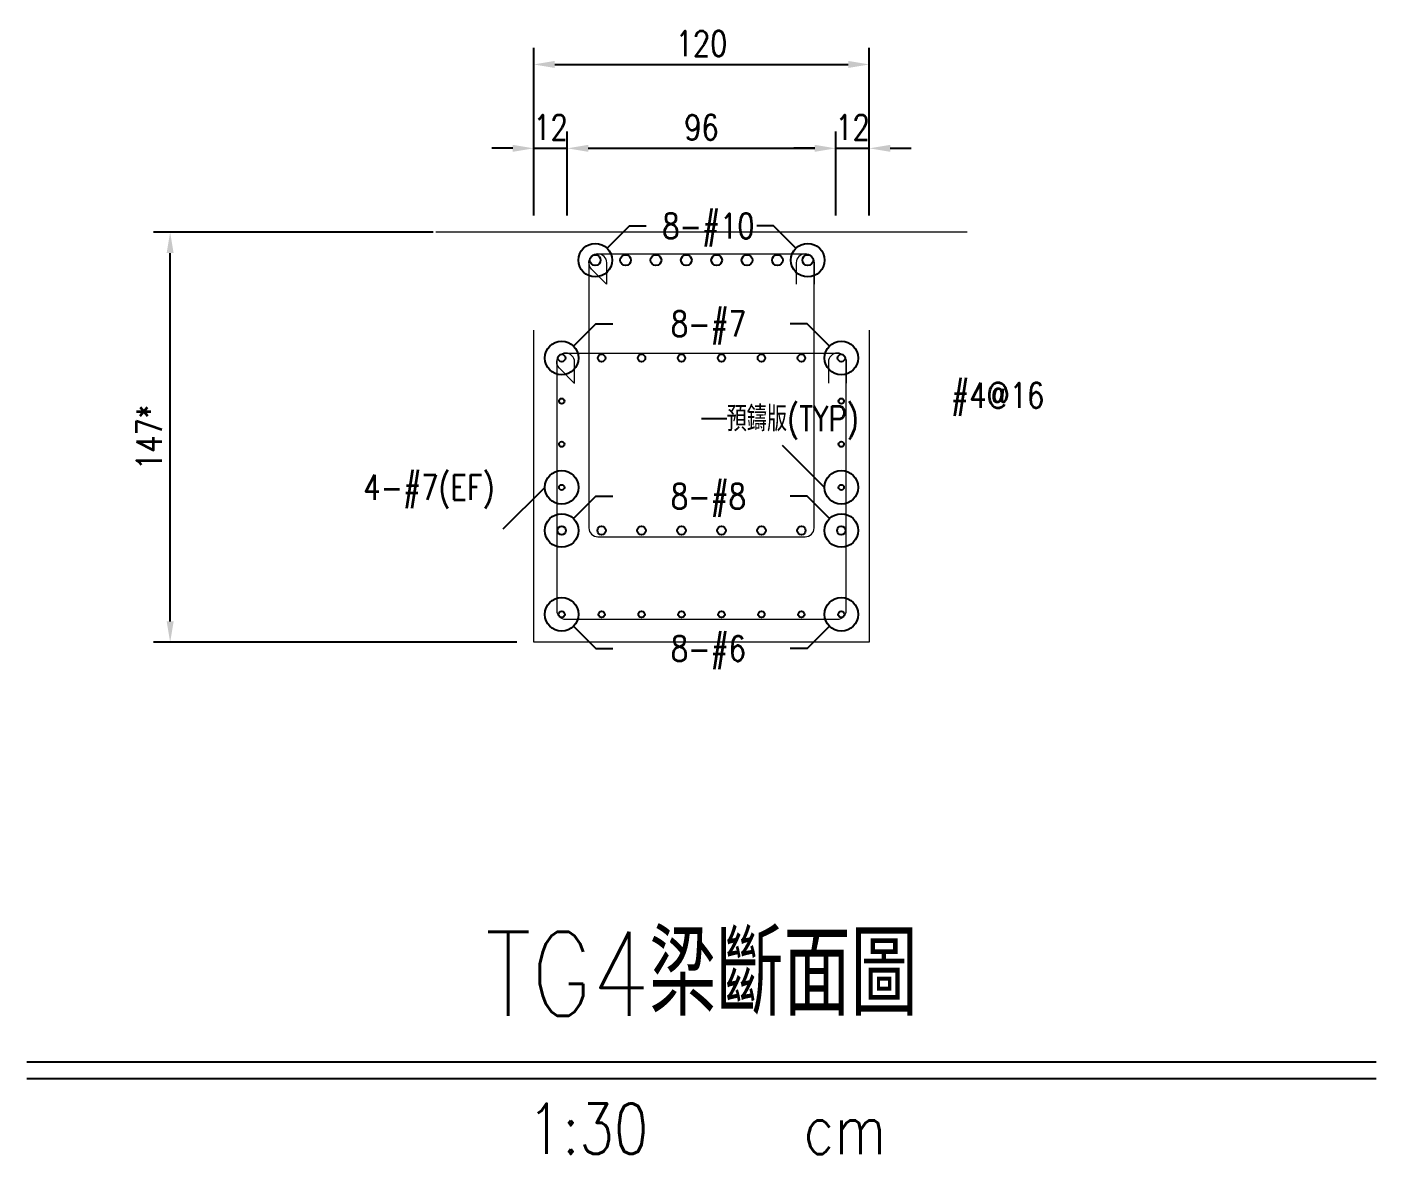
# Model space of a CAD drawing. Extents: x -4754 to 4976, y -19960 to 3841.
# Drawn here: x 4493.4 to 4975.8, y -2774.5 to -2371.4 of the extents above; entities that cross this region are included whole.
import ezdxf
from ezdxf.enums import TextEntityAlignment as Align

# ---------------------------------------------------------------- set-up
doc = ezdxf.new("R2010")
doc.units = 0
doc.header["$LTSCALE"] = 3
doc.layers.get('0').update_dxf_attribs({"linetype": 'CONTINUOUS'})
doc.layers.add('HB_0', color=7, linetype='CONTINUOUS', transparency=0.5)
for name, color, linetype in [('HB_DIM', 1, 'CONTINUOUS'), ('HB_TXT_CTEXT', 2, 'CONTINUOUS'), ('鋼筋', 3, 'CONTINUOUS')]:
    doc.layers.add(name, color=color, linetype=linetype)
doc.styles.get("Standard").update_dxf_attribs({"font": 'ROMANS.shx', "width": 0.8, "bigfont": 'chineset.shx'})
doc.dimstyles.new('30', dxfattribs={"dimscale": 3, "dimtxt": 3, "dimasz": 2.5, "dimexe": 2, "dimexo": 2, "dimgap": 1, "dimtad": 1, "dimdsep": 46, "dimtxsty": 'Standard', "dimcen": 0, "dimclrd": 256, "dimclre": 256, "dimclrt": 2, "dimadec": 0, "dimazin": 0, "dimtfac": 1, "dimtix": 1, "dimtmove": 2, "dimatfit": 3, "dimfxl": 1, "dimtolj": 1, "dimtzin": 0, "dimarcsym": 0})

# ---------------------------------------------------------------- blocks, each defined once
blk = doc.blocks.new('title_beam')
at = {"color": 3, "linetype": 'Continuous'}
blk.add_line((-241.2, 0), (241.2, 0), dxfattribs=at)
at = {"color": 1, "linetype": 'Continuous'}
blk.add_line((-241.2, -6), (241.2, -6), dxfattribs=at)
at = {"color": 3, "linetype": 'Continuous', "width": 0.8}
blk.add_attdef('TITLE', text='', height=30, dxfattribs=at).set_placement((0, 33), align=Align.MIDDLE)
at = {"linetype": 'Continuous', "width": 0.8}
blk.add_attdef('SCALE', text='', height=18, dxfattribs=at).set_placement((-40.57, -24), align=Align.MIDDLE)
blk.add_attdef('CM', (36.47, -33.03), '', height=18, dxfattribs=at)
blk = doc.blocks.new('C')
at = {"color": 3, "linetype": 'Continuous'}
blk.add_circle((0, 0), 1.2, dxfattribs=at)
blk = doc.blocks.new('*D531')
at = {"layer": 'HB_DIM', "linetype": 'Continuous', "lineweight": -2}
for p, q in [((4638.57, -2444.8), (4538.57, -2444.8)), ((4544.57, -2584), (4544.57, -2452.3)), ((4668.57, -2591.5), (4538.57, -2591.5))]:
    blk.add_line(p, q, dxfattribs=at)
at = {"layer": 'HB_DIM'}
for points in [[(4545.82, -2452.3), (4543.32, -2452.3), (4544.57, -2444.8)], [(4543.32, -2584), (4545.82, -2584), (4544.57, -2591.5)]]:
    blk.add_solid(points, dxfattribs=at)
at = {"layer": 'HB_DIM', "color": 2, "linetype": 'Continuous', "insert": (4537.07, -2518.15), "char_height": 9, "attachment_point": 5, "rotation": 90}
blk.add_mtext('\\A1;147*', dxfattribs=at)
blk = doc.blocks.new('*D532')
at = {"layer": 'HB_DIM', "linetype": 'Continuous', "lineweight": -2}
for p, q in [((4674.57, -2438.8), (4674.57, -2378.8)), ((4794.57, -2438.8), (4794.57, -2378.8)), ((4682.07, -2384.8), (4787.07, -2384.8))]:
    blk.add_line(p, q, dxfattribs=at)
at = {"layer": 'HB_DIM'}
for points in [[(4682.07, -2383.55), (4682.07, -2386.05), (4674.57, -2384.8)], [(4787.07, -2386.05), (4787.07, -2383.55), (4794.57, -2384.8)]]:
    blk.add_solid(points, dxfattribs=at)
at = {"layer": 'HB_DIM', "color": 2, "linetype": 'Continuous', "insert": (4734.57, -2377.3), "char_height": 9, "attachment_point": 5, "rotation": 0}
blk.add_mtext('\\A1;120', dxfattribs=at)
blk = doc.blocks.new('*D533')
at = {"layer": 'HB_DIM', "linetype": 'Continuous', "lineweight": -2}
for p, q in [((4674.57, -2438.8), (4674.57, -2408.8)), ((4686.57, -2438.8), (4686.57, -2408.8)), ((4667.07, -2414.8), (4659.57, -2414.8)), ((4674.57, -2414.8), (4686.57, -2414.8)), ((4694.07, -2414.8), (4701.57, -2414.8))]:
    blk.add_line(p, q, dxfattribs=at)
at = {"layer": 'HB_DIM'}
for points in [[(4667.07, -2416.05), (4667.07, -2413.55), (4674.57, -2414.8)], [(4694.07, -2413.55), (4694.07, -2416.05), (4686.57, -2414.8)]]:
    blk.add_solid(points, dxfattribs=at)
at = {"layer": 'HB_DIM', "color": 2, "linetype": 'Continuous', "insert": (4680.57, -2407.3), "char_height": 9, "attachment_point": 5, "rotation": 0}
blk.add_mtext('\\A1;12', dxfattribs=at)
blk = doc.blocks.new('*D534')
at = {"layer": 'HB_DIM', "linetype": 'Continuous', "lineweight": -2}
for p, q in [((4686.57, -2438.8), (4686.57, -2408.8)), ((4782.57, -2438.8), (4782.57, -2408.8)), ((4694.07, -2414.8), (4775.07, -2414.8))]:
    blk.add_line(p, q, dxfattribs=at)
at = {"layer": 'HB_DIM'}
for points in [[(4694.07, -2413.55), (4694.07, -2416.05), (4686.57, -2414.8)], [(4775.07, -2416.05), (4775.07, -2413.55), (4782.57, -2414.8)]]:
    blk.add_solid(points, dxfattribs=at)
at = {"layer": 'HB_DIM', "color": 2, "linetype": 'Continuous', "insert": (4734.57, -2407.3), "char_height": 9, "attachment_point": 5, "rotation": 0}
blk.add_mtext('\\A1;96', dxfattribs=at)
blk = doc.blocks.new('*D535')
at = {"layer": 'HB_DIM', "linetype": 'Continuous', "lineweight": -2}
for p, q in [((4782.57, -2438.8), (4782.57, -2408.8)), ((4794.57, -2438.8), (4794.57, -2408.8)), ((4775.07, -2414.8), (4767.57, -2414.8)), ((4782.57, -2414.8), (4794.57, -2414.8)), ((4802.07, -2414.8), (4809.57, -2414.8))]:
    blk.add_line(p, q, dxfattribs=at)
at = {"layer": 'HB_DIM'}
for points in [[(4775.07, -2416.05), (4775.07, -2413.55), (4782.57, -2414.8)], [(4802.07, -2413.55), (4802.07, -2416.05), (4794.57, -2414.8)]]:
    blk.add_solid(points, dxfattribs=at)
at = {"layer": 'HB_DIM', "color": 2, "linetype": 'Continuous', "insert": (4788.57, -2407.3), "char_height": 9, "attachment_point": 5, "rotation": 0}
blk.add_mtext('\\A1;12', dxfattribs=at)
blk = doc.blocks.new('C_Red')
at = {"color": 1, "linetype": 'Continuous'}
blk.add_circle((0, 0), 1.2, dxfattribs=at)

msp = doc.modelspace()

# ---------------------------------------------------------------- linework, layer by layer
at = {"layer": 'HB_0', "lineweight": 5}
msp.add_line((4829.573, -2444.802, -349), (4639.573, -2444.802, -349), dxfattribs=at)
msp.add_polyline3d([(4794.573, -2479.802, -349), (4794.573, -2591.496, -349), (4674.573, -2591.496, -349), (4674.573, -2479.802, -349)], dxfattribs=at)
at = {"layer": 'HB_DIM', "color": 1, "linetype": 'Continuous'}
for points in [[(4700.816, -2450.559), (4708.816, -2442.559), (4714.816, -2442.559)], [(4768.331, -2450.559), (4760.331, -2442.559), (4754.331, -2442.559)], [(4688.816, -2485.559), (4696.816, -2477.559), (4702.816, -2477.559)], [(4780.331, -2485.559), (4772.331, -2477.559), (4766.331, -2477.559)], [(4734.573, -2511.496), (4743.573, -2511.496)], [(4778.573, -2536.073), (4763.573, -2521.073)], [(4678.573, -2536.073), (4663.573, -2551.073)], [(4688.816, -2547.254), (4696.816, -2539.254), (4702.816, -2539.254)], [(4780.331, -2547.254), (4772.331, -2539.254), (4766.331, -2539.254)], [(4688.816, -2585.739), (4696.816, -2593.739), (4702.816, -2593.739)], [(4780.331, -2585.739), (4772.331, -2593.739), (4766.331, -2593.739)]]:
    msp.add_lwpolyline(points, dxfattribs=at)
for points in [[(4774.818, -2503.149, 0, 1.25, 0), (4781.818, -2503.149, 0, 0, 0), (4814.818, -2503.149, 0, 0, 0), (4823.818, -2503.149, 0, 0, 0)], [(4786.318, -2503.149, 0, 1.25, 0), (4793.318, -2503.149, 0, 0, 0), (4814.818, -2503.149, 0, 0, 0), (4823.818, -2503.149, 0, 0, 0)]]:
    msp.add_lwpolyline(points, format="xyseb", dxfattribs=at)
at = {"layer": '鋼筋', "lineweight": 5}
for p, q in [((4697.503, -2452.557, -163.81), (4771.643, -2452.557, -163.81)), ((4694.328, -2455.732, -162.54), (4694.328, -2550.566, -162.54)), ((4700.646, -2463.365, -163.81), (4695.258, -2457.977, -163.81)), ((4700.678, -2463.352, -162.54), (4700.678, -2455.732, -162.54)), ((4768.468, -2455.732, -162.54), (4768.468, -2463.352, -162.54)), ((4774.818, -2455.732, -163.81), (4774.818, -2463.352, -163.81)), ((4774.818, -2550.566, -162.54), (4774.818, -2455.732, -162.54)), ((4686.003, -2488.057, -161.27), (4783.143, -2488.057, -161.27)), ((4682.828, -2491.232, -160), (4682.828, -2580.066, -160)), ((4689.146, -2498.865, -161.27), (4683.758, -2493.477, -161.27)), ((4689.178, -2498.852, -160), (4689.178, -2491.232, -160)), ((4779.968, -2491.232, -160), (4779.968, -2498.852, -160)), ((4786.318, -2491.232, -161.27), (4786.318, -2498.852, -161.27)), ((4786.318, -2580.066, -160), (4786.318, -2491.232, -160)), ((4697.503, -2553.741, -162.54), (4771.643, -2553.741, -162.54)), ((4686.003, -2583.241, -160), (4783.143, -2583.241, -160))]:
    msp.add_line(p, q, dxfattribs=at)
at = {"layer": '鋼筋', "lineweight": 5, "extrusion": (0, -1.22465e-16, -1)}
msp.add_arc((-4697.503, -2455.732, 163.81), 3.175, 315, 90, dxfattribs=at)
at = {"layer": '鋼筋', "lineweight": 5}
for centre, start, end in [((4697.503, -2455.732, -162.54), 0, 180), ((4771.643, -2455.732, -162.54), 0, 180), ((4686.003, -2491.232, -160), 0, 180), ((4783.143, -2491.232, -160), 0, 180), ((4697.503, -2550.566, -162.54), 180, 270), ((4771.643, -2550.566, -162.54), 270, 0), ((4686.003, -2580.066, -160), 180, 270), ((4783.143, -2580.066, -160), 270, 0)]:
    msp.add_arc(centre, 3.175, start, end, dxfattribs=at)
at = {"layer": '鋼筋', "lineweight": 5, "extrusion": (1.69026e-32, -1.22465e-16, -1)}
msp.add_arc((-4771.643, -2455.732, 163.81), 3.175, 90, 180, dxfattribs=at)
at = {"layer": '鋼筋', "lineweight": 5, "extrusion": (-3.69779e-32, -1.22465e-16, -1)}
msp.add_arc((-4686.003, -2491.232, 161.27), 3.175, 315, 90, dxfattribs=at)
at = {"layer": '鋼筋', "lineweight": 5, "extrusion": (-2.99908e-32, -1.22465e-16, -1)}
msp.add_arc((-4783.143, -2491.232, 161.27), 3.175, 90, 180, dxfattribs=at)

# ---------------------------------------------------------------- block references
at = {"layer": 'HB_DIM', "linetype": 'Continuous', "xscale": 5, "yscale": 5, "zscale": 5}
for p in [(4696.573, -2454.802, -328.51), (4772.573, -2454.802, -328.51), (4684.573, -2489.802, -329.23), (4784.573, -2489.802, -329.23), (4684.573, -2536.073, -327), (4784.573, -2536.073, -327), (4684.573, -2551.496, -334.11), (4784.573, -2551.496, -334.11), (4684.573, -2581.496, -330.315), (4784.573, -2581.496, -330.315)]:
    msp.add_blockref('C_Red', p, dxfattribs=at)
at = {"layer": 'HB_TXT_CTEXT', "linetype": 'Continuous'}
msp.add_blockref('title_beam', (4734.573, -2741.496, -349), dxfattribs=at).add_auto_attribs({'TITLE': 'TG4梁斷面圖', 'SCALE': '1:30', 'CM': 'cm'})
at = {"layer": '鋼筋', "linetype": 'Continuous'}
for p, xscale, yscale, zscale in [((4696.573, -2454.802, -328.51), 1.61, 1.61, 1.61), ((4707.431, -2454.802, -328.51), 1.61, 1.61, 1.61), ((4718.288, -2454.802, -328.51), 1.61, 1.61, 1.61), ((4729.145, -2454.802, -328.51), 1.61, 1.61, 1.61), ((4740.002, -2454.802, -328.51), 1.61, 1.61, 1.61), ((4750.859, -2454.802, -328.51), 1.61, 1.61, 1.61), ((4761.716, -2454.802, -328.51), 1.61, 1.61, 1.61), ((4772.573, -2454.802, -328.51), 1.61, 1.61, 1.61), ((4684.573, -2489.802, -329.23), 1.11, 1.11, 1.11), ((4698.859, -2489.802, -329.23), 1.11, 1.11, 1.11), ((4713.145, -2489.802, -329.23), 1.11, 1.11, 1.11), ((4727.431, -2489.802, -329.23), 1.11, 1.11, 1.11), ((4741.716, -2489.802, -329.23), 1.11, 1.11, 1.11), ((4756.002, -2489.802, -329.23), 1.11, 1.11, 1.11), ((4770.288, -2489.802, -329.23), 1.11, 1.11, 1.11), ((4784.573, -2489.802, -329.23), 1.11, 1.11, 1.11), ((4684.573, -2505.225, -327), 0.795, 0.795, 0.795), ((4784.573, -2505.225, -327), 0.795, 0.795, 0.795), ((4684.573, -2520.649, -327), 0.795, 0.795, 0.795), ((4784.573, -2520.649, -327), 0.795, 0.795, 0.795), ((4684.573, -2536.073, -327), 0.795, 0.795, 0.795), ((4784.573, -2536.073, -327), 0.795, 0.795, 0.795), ((4684.573, -2551.496, -334.11), 1.27, 1.27, 1.27), ((4698.859, -2551.496, -334.11), 1.27, 1.27, 1.27), ((4713.145, -2551.496, -334.11), 1.27, 1.27, 1.27), ((4727.431, -2551.496, -334.11), 1.27, 1.27, 1.27), ((4741.716, -2551.496, -334.11), 1.27, 1.27, 1.27), ((4756.002, -2551.496, -334.11), 1.27, 1.27, 1.27), ((4770.288, -2551.496, -334.11), 1.27, 1.27, 1.27), ((4784.573, -2551.496, -334.11), 1.27, 1.27, 1.27), ((4684.573, -2581.496, -330.315), 0.955, 0.955, 0.955), ((4698.859, -2581.496, -330.315), 0.955, 0.955, 0.955), ((4713.145, -2581.496, -330.315), 0.955, 0.955, 0.955), ((4727.431, -2581.496, -330.315), 0.955, 0.955, 0.955), ((4741.716, -2581.496, -330.315), 0.955, 0.955, 0.955), ((4756.002, -2581.496, -330.315), 0.955, 0.955, 0.955), ((4770.288, -2581.496, -330.315), 0.955, 0.955, 0.955), ((4784.573, -2581.496, -330.315), 0.955, 0.955, 0.955)]:
    msp.add_blockref('C', p, dxfattribs=dict(at, xscale=xscale, yscale=yscale, zscale=zscale))

# ---------------------------------------------------------------- texts
at = {"layer": 'HB_TXT_CTEXT', "linetype": 'Continuous', "width": 0.8}
for s, p in [(' 8-#10', (4734.573, -2442.559, -328.51)), (' 8-#7', (4734.573, -2477.559, -329.23)), (' 8-#8', (4734.573, -2539.254, -334.11)), (' 8-#6', (4734.573, -2593.739, -330.315))]:
    msp.add_text(s, height=9, dxfattribs=at).set_placement(p, align=Align.MIDDLE_CENTER)
for s, p in [('#4@16', (4823.818, -2503.149, -162.54)), ('預鑄版(TYP)', (4743.573, -2511.496, -349))]:
    msp.add_text(s, height=9, dxfattribs=at).set_placement(p, align=Align.MIDDLE_LEFT)
msp.add_text(' 4-#7(EF)', height=9, dxfattribs=at).set_placement((4660.573, -2536.073, -327), align=Align.MIDDLE_RIGHT)

# ---------------------------------------------------------------- dimensions: what is measured, and where the dimension line sits
at = {"layer": 'HB_DIM', "linetype": 'Continuous'}
for base, p1, p2, picture, middle in [((4794.573, -2384.802), (4674.573, -2444.802, -349), (4794.573, -2444.802, -349), '*D532', (4734.573, -2377.302)), ((4686.573, -2414.802), (4674.573, -2444.802, -349), (4686.573, -2444.802, -349), '*D533', (4680.573, -2407.302)), ((4782.573, -2414.802), (4686.573, -2444.802, -349), (4782.573, -2444.802, -349), '*D534', (4734.573, -2407.302)), ((4794.573, -2414.802), (4782.573, -2444.802, -349), (4794.573, -2444.802, -349), '*D535', (4788.573, -2407.302))]:
    dim = msp.add_linear_dim(base=base, p1=p1, p2=p2, angle=0, dimstyle='30', override={"dimdec": 0, "dimpost": '<>'}, dxfattribs=at)
    dim.commit()
    dim.dimension.update_dxf_attribs({"geometry": picture, "text_midpoint": middle})
dim = msp.add_linear_dim(base=(4544.573, -2444.802), p1=(4674.573, -2591.496, -349), p2=(4644.573, -2444.802, -349), angle=90, text='<>*', dimstyle='30', override={"dimtad": 4, "dimdec": 0, "dimpost": '<>'}, dxfattribs=at)
dim.commit()
dim.dimension.update_dxf_attribs({"geometry": '*D531', "text_midpoint": (4537.073, -2518.149)})

doc.saveas('drawing.dxf')
